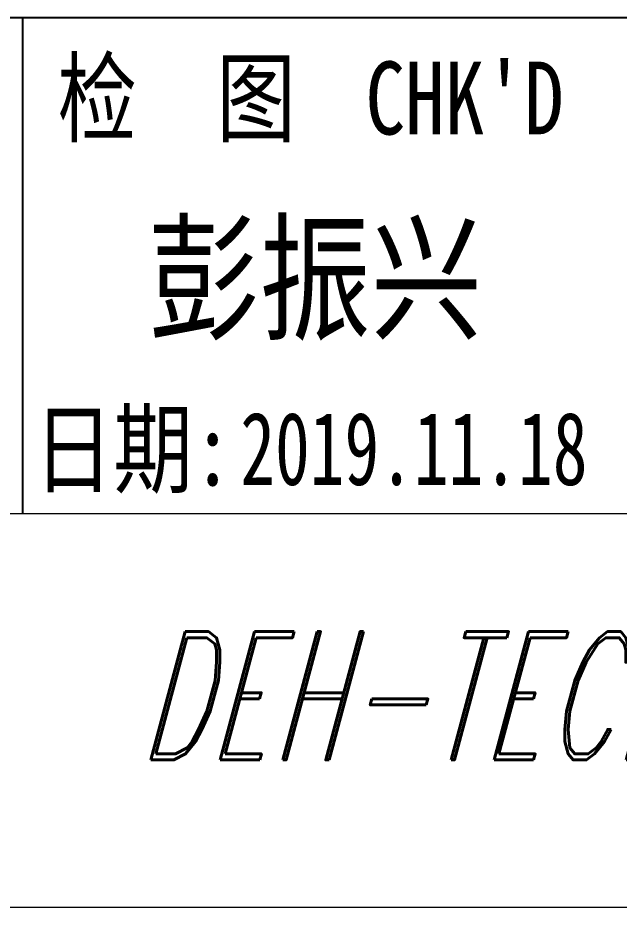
# Model space of a CAD drawing. Header units: millimetres. Extents: x -30157 to 38882, y -29543 to -7215.
# Drawn here: x -29878.92 to -29858.3, y -29542.52 to -29512.02 of the extents above; entities that cross this region are included whole.
import ezdxf
from ezdxf.enums import TextEntityAlignment as Align

# ---------------------------------------------------------------- set-up
doc = ezdxf.new("R2010")
doc.units = ezdxf.units.MM
doc.header["$LTSCALE"] = 0.5
doc.layers.add('图框', color=7, linetype='Continuous', lineweight=18)
doc.layers.add('图框文字', color=7, linetype='Continuous')
doc.layers.add('打印-禁用', color=7, linetype='Continuous', lineweight=15, plot=False)
doc.styles.add('国标', font='simfang.ttf', dxfattribs={"width": 0.8})
doc.styles.add('标题字', font='romand.shx', dxfattribs={"oblique": 10, "bigfont": 'bigfont.shx'})

# ---------------------------------------------------------------- blocks, each defined once
blk = doc.blocks.new('GZDEH零件A3图框V01版')
at = {"layer": '图框', "linetype": 'Continuous'}
blk.add_line((2882.49, -1832.961), (3272.49, -1832.961), dxfattribs=at)
at = {"layer": '图框文字', "color": 9}
for p, q in [((3181.99, -1815.961), (3092.49, -1815.961)), ((3135.83, -1815.961), (3135.83, -1832.961)), ((3135.83, -1815.961), (3135.83, -1832.961))]:
    blk.add_line(p, q, dxfattribs=at)
at = {"layer": '打印-禁用', "linetype": 'Continuous'}
blk.add_line((2857.49, -1846.461), (3277.49, -1846.461), dxfattribs=at)
at = {"layer": '图框文字', "color": 9, "style": '国标', "width": 0.8}
for s, p in [('检  图', (3141.11, -1819.96)), ('日期:', (3139.616, -1831.999))]:
    blk.add_text(s, height=2.5, dxfattribs=at).set_placement(p, align=Align.CENTER)
blk.add_text("CHK'D", height=2.5, dxfattribs=at).set_placement((3147.583, -1819.96))
at = {"layer": '图框文字', "color": 7, "style": '标题字', "oblique": 15, "width": 0.6}
blk.add_text('DEH-TECH', height=4.4, dxfattribs=at).set_placement((3149.164, -1839.211), align=Align.MIDDLE)
blk = doc.blocks.new('DEH A3')
at = {"layer": '图框'}
blk.add_blockref('GZDEH零件A3图框V01版', (-2857.49, 1846.461), dxfattribs=at)

msp = doc.modelspace()

# ---------------------------------------------------------------- block references
at = {"layer": '图框'}
msp.add_blockref('DEH A3', (-30157.091, -29542.523), dxfattribs=at)

# ---------------------------------------------------------------- texts
at = {"layer": '图框文字', "color": 3, "style": '国标'}
for s, height, width, p in [('彭振兴', 3.5, 0.8, (-29874.453, -29522.706)), ('2019.11.18', 2.5, 0.7, (-29871.288, -29528.043))]:
    msp.add_text(s, height=height, dxfattribs=dict(at, width=width)).set_placement(p)

doc.saveas('drawing.dxf')
